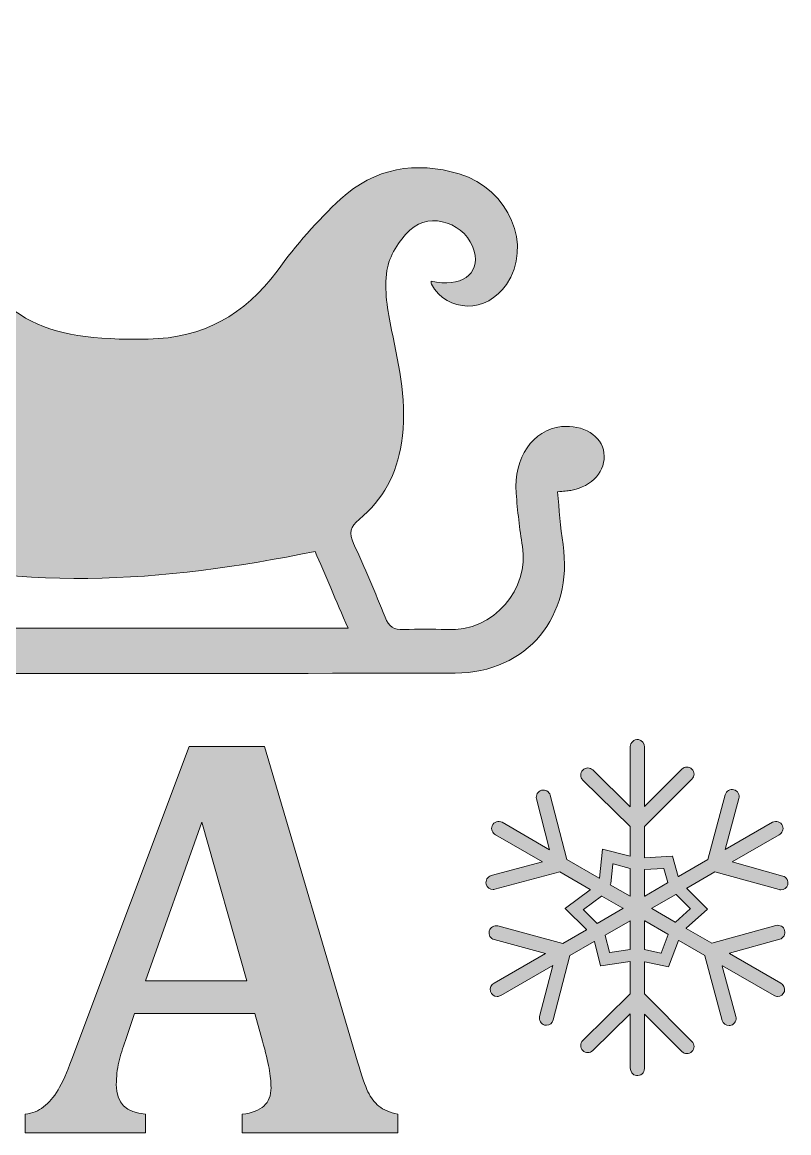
# Model space of a CAD drawing. Header units: inches. Extents: x 50 to 1029, y -849 to -231.
# Drawn here: x 823.3 to 1009.6, y -848 to -578 of the extents above; entities that cross this region are included whole.
import ezdxf

# ---------------------------------------------------------------- set-up
doc = ezdxf.new("R2010")
doc.units = ezdxf.units.IN
doc.header["$MEASUREMENT"] = 0
doc.layers.add('Layer 1', color=7, linetype='Continuous')

# ---------------------------------------------------------------- blocks, each defined once
blk = doc.blocks.new('block 18')
at = {"layer": 'Layer 1', "true_color": 0x680b10}
h = blk.add_hatch(color=246, dxfattribs=at)
h.dxf.hatch_style = 2
edge = h.paths.add_edge_path()
edge.add_spline(control_points=[(879.87, -819.05), (879.87, -819.05), (850.63, -819.05), (850.63, -819.05), (850.63, -819.05), (848.37, -825.56), (848.37, -825.56), (847.73, -827.39), (847.21, -829.15), (846.8, -830.87), (846.39, -832.58), (846.18, -834.39), (846.18, -836.31), (846.18, -840.78), (848.55, -843.18), (853.3, -843.5), (853.3, -843.5), (853.3, -848.02), (853.3, -848.02), (853.3, -848.02), (824.06, -848.02), (824.06, -848.02), (824.06, -848.02), (824.06, -843.5), (824.06, -843.5), (825.75, -843.32), (827.24, -842.72), (828.52, -841.72), (829.79, -840.72), (830.96, -839.35), (832.01, -837.61), (833.06, -835.88), (834.18, -833.39), (835.36, -830.15), (835.36, -830.15), (863.91, -754.08), (863.91, -754.08), (863.91, -754.08), (882.2, -754.08), (882.2, -754.08), (882.2, -754.08), (904.79, -830.76), (904.79, -830.76), (905.79, -834.19), (906.64, -836.62), (907.32, -838.06), (908.01, -839.49), (908.9, -840.66), (909.99, -841.55), (911.09, -842.44), (912.62, -843.09), (914.58, -843.5), (914.58, -843.5), (914.58, -848.02), (914.58, -848.02), (914.58, -848.02), (876.79, -848.02), (876.79, -848.02), (876.79, -848.02), (876.79, -843.5), (876.79, -843.5), (879.16, -843.22), (880.92, -842.56), (882.06, -841.51), (883.2, -840.46), (883.77, -838.98), (883.77, -837.06), (883.77, -835.65), (883.61, -834.07), (883.29, -832.34), (882.97, -830.6), (882.45, -828.41), (881.72, -825.77), (881.72, -825.77), (879.87, -819.05), (879.87, -819.05)], knot_values=[0, 0, 0, 0, 1, 1, 1, 2, 2, 2, 3, 3, 3, 4, 4, 4, 5, 5, 5, 6, 6, 6, 7, 7, 7, 8, 8, 8, 9, 9, 9, 10, 10, 10, 11, 11, 11, 12, 12, 12, 13, 13, 13, 14, 14, 14, 15, 15, 15, 16, 16, 16, 17, 17, 17, 18, 18, 18, 19, 19, 19, 20, 20, 20, 21, 21, 21, 22, 22, 22, 23, 23, 23, 24, 24, 24, 25, 25, 25, 25], degree=3, periodic=1)
h.paths.add_polyline_path([(853.23, -811.04), (877.88, -811.04), (866.93, -772.5)])
at = {"layer": 'Layer 1', "lineweight": 0}
blk.add_lwpolyline([(853.23, -811.04), (877.88, -811.04), (866.93, -772.5), (853.23, -811.04)], dxfattribs=at)
blk.add_open_spline([(879.87, -819.05), (879.87, -819.05), (850.63, -819.05), (850.63, -819.05), (850.63, -819.05), (848.37, -825.56), (848.37, -825.56), (847.73, -827.39), (847.21, -829.15), (846.8, -830.87), (846.39, -832.58), (846.18, -834.39), (846.18, -836.31), (846.18, -840.78), (848.55, -843.18), (853.3, -843.5), (853.3, -843.5), (853.3, -848.02), (853.3, -848.02), (853.3, -848.02), (824.06, -848.02), (824.06, -848.02), (824.06, -848.02), (824.06, -843.5), (824.06, -843.5), (825.75, -843.32), (827.24, -842.72), (828.52, -841.72), (829.79, -840.72), (830.96, -839.35), (832.01, -837.61), (833.06, -835.88), (834.18, -833.39), (835.36, -830.15), (835.36, -830.15), (863.91, -754.08), (863.91, -754.08), (863.91, -754.08), (882.2, -754.08), (882.2, -754.08), (882.2, -754.08), (904.79, -830.76), (904.79, -830.76), (905.79, -834.19), (906.64, -836.62), (907.32, -838.06), (908.01, -839.49), (908.9, -840.66), (909.99, -841.55), (911.09, -842.44), (912.62, -843.09), (914.58, -843.5), (914.58, -843.5), (914.58, -848.02), (914.58, -848.02), (914.58, -848.02), (876.79, -848.02), (876.79, -848.02), (876.79, -848.02), (876.79, -843.5), (876.79, -843.5), (879.16, -843.22), (880.92, -842.56), (882.06, -841.51), (883.2, -840.46), (883.77, -838.98), (883.77, -837.06), (883.77, -835.65), (883.61, -834.07), (883.29, -832.34), (882.97, -830.6), (882.45, -828.41), (881.72, -825.77), (881.72, -825.77), (879.87, -819.05), (879.87, -819.05)], degree=3, knots=[0, 0, 0, 0, 1, 1, 1, 2, 2, 2, 3, 3, 3, 4, 4, 4, 5, 5, 5, 6, 6, 6, 7, 7, 7, 8, 8, 8, 9, 9, 9, 10, 10, 10, 11, 11, 11, 12, 12, 12, 13, 13, 13, 14, 14, 14, 15, 15, 15, 16, 16, 16, 17, 17, 17, 18, 18, 18, 19, 19, 19, 20, 20, 20, 21, 21, 21, 22, 22, 22, 23, 23, 23, 24, 24, 24, 25, 25, 25, 25], dxfattribs=at)
blk = doc.blocks.new('block 23')
at = {"layer": 'Layer 1', "true_color": 0x680b10}
h = blk.add_hatch(color=246, dxfattribs=at)
h.dxf.hatch_style = 2
edge = h.paths.add_edge_path()
edge.add_spline(control_points=[(922.69, -640.91), (929.9, -642.59), (934.66, -639.31), (933.17, -633.68), (931.41, -627), (922.53, -623.78), (917.54, -628.52), (914.88, -631.05), (912.46, -634.84), (911.94, -638.36), (911.25, -643.05), (912.08, -648.12), (913.06, -652.86), (914.95, -661.95), (916.97, -670.95), (915.49, -680.34), (914.31, -687.8), (911.04, -694.1), (905.18, -698.86), (902.98, -700.65), (902.65, -702.2), (903.82, -704.73), (906.55, -710.64), (909.1, -716.64), (911.51, -722.68), (912.41, -724.91), (913.62, -725.8), (916.03, -725.67), (919.5, -725.48), (922.99, -725.52), (926.45, -725.68), (938.14, -726.2), (946.51, -715.68), (944.86, -705.43), (944.18, -701.15), (943.67, -696.82), (943.34, -692.5), (942.68, -683.86), (947.38, -677.06), (954.35, -676.32), (959.65, -675.75), (964.15, -678.53), (964.68, -682.7), (965.23, -687.05), (961.91, -690.84), (956.65, -691.83), (955.81, -691.99), (954.94, -692.01), (953.37, -692.17), (953.82, -696.46), (954.11, -700.73), (954.73, -704.94), (957.29, -722.36), (946.03, -736.2), (928.54, -736.24), (864.97, -736.39), (801.41, -736.31), (737.84, -736.31), (734.16, -736.3), (728.43, -731.99), (728.04, -728.53), (727.94, -727.69), (729.98, -725.84), (731.11, -725.77), (736.45, -725.48), (741.82, -725.63), (747.18, -725.64), (752.39, -725.64), (757.61, -725.82), (762.81, -725.55), (764.14, -725.48), (766.02, -724.25), (766.58, -723.05), (769.76, -716.24), (772.68, -709.3), (775.49, -702.33), (775.92, -701.27), (775.78, -699.27), (775.07, -698.59), (765.16, -689.21), (761.82, -677.01), (760.59, -664.14), (759.56, -653.36), (759.79, -642.46), (758.81, -631.67), (757.07, -612.39), (747.01, -598.58), (729.85, -589.82), (727.8, -588.77), (725.57, -587.98), (723.67, -586.7), (720.5, -584.55), (720.64, -582.05), (724.13, -580.57), (726.89, -579.41), (729.93, -578.33), (732.87, -578.28), (749.47, -577.98), (765.39, -581.01), (780.13, -589.04), (787.63, -593.13), (793.14, -599.18), (796.98, -606.68), (800.4, -613.37), (803.63, -620.18), (806.61, -627.08), (816.62, -650.16), (827.57, -655.55), (853.92, -655.03), (867.2, -654.78), (877.37, -649.2), (885.25, -638.48), (889.85, -632.22), (894.99, -626.2), (900.7, -620.95), (908.88, -613.43), (918.99, -611.68), (929.52, -614.88), (941.73, -618.6), (947.4, -632.41), (941.01, -641.75), (936.21, -648.76), (926.61, -648.73), (922.75, -641.69), (922.64, -641.48), (922.71, -641.17), (922.69, -640.91)], knot_values=[0, 0, 0, 0, 1, 1, 1, 2, 2, 2, 3, 3, 3, 4, 4, 4, 5, 5, 5, 6, 6, 6, 7, 7, 7, 8, 8, 8, 9, 9, 9, 10, 10, 10, 11, 11, 11, 12, 12, 12, 13, 13, 13, 14, 14, 14, 15, 15, 15, 16, 16, 16, 17, 17, 17, 18, 18, 18, 19, 19, 19, 20, 20, 20, 21, 21, 21, 22, 22, 22, 23, 23, 23, 24, 24, 24, 25, 25, 25, 26, 26, 26, 27, 27, 27, 28, 28, 28, 29, 29, 29, 30, 30, 30, 31, 31, 31, 32, 32, 32, 33, 33, 33, 34, 34, 34, 35, 35, 35, 36, 36, 36, 37, 37, 37, 38, 38, 38, 39, 39, 39, 40, 40, 40, 41, 41, 41, 42, 42, 42, 42], degree=3, periodic=1)
edge = h.paths.add_edge_path()
edge.add_spline(control_points=[(775.99, -725.35), (818.46, -725.35), (860.16, -725.35), (902.5, -725.35), (899.58, -718.55), (896.88, -712.24), (894.48, -706.65), (857.42, -714.27), (821.1, -716.81), (784.31, -705.84), (781.77, -711.8), (779.01, -718.27), (775.99, -725.35)], knot_values=[0, 0, 0, 0, 1, 1, 1, 2, 2, 2, 3, 3, 3, 4, 4, 4, 4], degree=3, periodic=1)
at = {"layer": 'Layer 1', "lineweight": 0}
for points, knots in [([(922.69, -640.91), (929.9, -642.59), (934.66, -639.31), (933.17, -633.68), (931.41, -627), (922.53, -623.78), (917.54, -628.52), (914.88, -631.05), (912.46, -634.84), (911.94, -638.36), (911.25, -643.05), (912.08, -648.12), (913.06, -652.86), (914.95, -661.95), (916.97, -670.95), (915.49, -680.34), (914.31, -687.8), (911.04, -694.1), (905.18, -698.86), (902.98, -700.65), (902.65, -702.2), (903.82, -704.73), (906.55, -710.64), (909.1, -716.64), (911.51, -722.68), (912.41, -724.91), (913.62, -725.8), (916.03, -725.67), (919.5, -725.48), (922.99, -725.52), (926.45, -725.68), (938.14, -726.2), (946.51, -715.68), (944.86, -705.43), (944.18, -701.15), (943.67, -696.82), (943.34, -692.5), (942.68, -683.86), (947.38, -677.06), (954.35, -676.32), (959.65, -675.75), (964.15, -678.53), (964.68, -682.7), (965.23, -687.05), (961.91, -690.84), (956.65, -691.83), (955.81, -691.99), (954.94, -692.01), (953.37, -692.17), (953.82, -696.46), (954.11, -700.73), (954.73, -704.94), (957.29, -722.36), (946.03, -736.2), (928.54, -736.24), (864.97, -736.39), (801.41, -736.31), (737.84, -736.31), (734.16, -736.3), (728.43, -731.99), (728.04, -728.53), (727.94, -727.69), (729.98, -725.84), (731.11, -725.77), (736.45, -725.48), (741.82, -725.63), (747.18, -725.64), (752.39, -725.64), (757.61, -725.82), (762.81, -725.55), (764.14, -725.48), (766.02, -724.25), (766.58, -723.05), (769.76, -716.24), (772.68, -709.3), (775.49, -702.33), (775.92, -701.27), (775.78, -699.27), (775.07, -698.59), (765.16, -689.21), (761.82, -677.01), (760.59, -664.14), (759.56, -653.36), (759.79, -642.46), (758.81, -631.67), (757.07, -612.39), (747.01, -598.58), (729.85, -589.82), (727.8, -588.77), (725.57, -587.98), (723.67, -586.7), (720.5, -584.55), (720.64, -582.05), (724.13, -580.57), (726.89, -579.41), (729.93, -578.33), (732.87, -578.28), (749.47, -577.98), (765.39, -581.01), (780.13, -589.04), (787.63, -593.13), (793.14, -599.18), (796.98, -606.68), (800.4, -613.37), (803.63, -620.18), (806.61, -627.08), (816.62, -650.16), (827.57, -655.55), (853.92, -655.03), (867.2, -654.78), (877.37, -649.2), (885.25, -638.48), (889.85, -632.22), (894.99, -626.2), (900.7, -620.95), (908.88, -613.43), (918.99, -611.68), (929.52, -614.88), (941.73, -618.6), (947.4, -632.41), (941.01, -641.75), (936.21, -648.76), (926.61, -648.73), (922.75, -641.69), (922.64, -641.48), (922.71, -641.17), (922.69, -640.91)], [0, 0, 0, 0, 1, 1, 1, 2, 2, 2, 3, 3, 3, 4, 4, 4, 5, 5, 5, 6, 6, 6, 7, 7, 7, 8, 8, 8, 9, 9, 9, 10, 10, 10, 11, 11, 11, 12, 12, 12, 13, 13, 13, 14, 14, 14, 15, 15, 15, 16, 16, 16, 17, 17, 17, 18, 18, 18, 19, 19, 19, 20, 20, 20, 21, 21, 21, 22, 22, 22, 23, 23, 23, 24, 24, 24, 25, 25, 25, 26, 26, 26, 27, 27, 27, 28, 28, 28, 29, 29, 29, 30, 30, 30, 31, 31, 31, 32, 32, 32, 33, 33, 33, 34, 34, 34, 35, 35, 35, 36, 36, 36, 37, 37, 37, 38, 38, 38, 39, 39, 39, 40, 40, 40, 41, 41, 41, 42, 42, 42, 42]), ([(775.99, -725.35), (818.46, -725.35), (860.16, -725.35), (902.5, -725.35), (899.58, -718.55), (896.88, -712.24), (894.48, -706.65), (857.42, -714.27), (821.1, -716.81), (784.31, -705.84), (781.77, -711.8), (779.01, -718.27), (775.99, -725.35)], [0, 0, 0, 0, 1, 1, 1, 2, 2, 2, 3, 3, 3, 4, 4, 4, 4])]:
    blk.add_open_spline(points, degree=3, knots=knots, dxfattribs=at)
blk = doc.blocks.new('block 22')
at = {"layer": 'Layer 1'}
blk.add_blockref('block 23', (0, 0), dxfattribs=at)
blk = doc.blocks.new('block 46')
at = {"layer": 'Layer 1', "true_color": 0x680b10}
h = blk.add_hatch(color=246, dxfattribs=at)
h.dxf.hatch_style = 2
edge = h.paths.add_edge_path()
edge.add_spline(control_points=[(1008.14, -785.59), (1008.14, -785.59), (995.83, -782.17), (995.83, -782.17), (995.83, -782.17), (1007.24, -775.58), (1007.24, -775.58), (1008.01, -775.14), (1008.43, -774.2), (1008.1, -773.38), (1007.69, -772.39), (1006.53, -772.02), (1005.64, -772.53), (1005.64, -772.53), (994.16, -779.16), (994.16, -779.16), (994.16, -779.16), (997.49, -766.73), (997.49, -766.73), (997.73, -765.81), (997.19, -764.87), (996.27, -764.62), (995.37, -764.38), (994.41, -764.92), (994.16, -765.84), (994.16, -765.84), (989.94, -781.6), (989.94, -781.6), (989.94, -781.6), (982.81, -785.72), (982.81, -785.72), (982.78, -785.73), (982.75, -785.72), (982.74, -785.69), (982.74, -785.69), (981.31, -780.75), (981.31, -780.75), (981.31, -780.73), (981.29, -780.71), (981.26, -780.72), (981.26, -780.72), (974.57, -781.15), (974.57, -781.15), (974.54, -781.15), (974.52, -781.13), (974.52, -781.1), (974.52, -781.1), (974.52, -773.55), (974.52, -773.55), (974.52, -773.55), (986.06, -762.02), (986.06, -762.02), (986.73, -761.34), (986.73, -760.26), (986.06, -759.58), (985.38, -758.91), (984.3, -758.91), (983.62, -759.58), (983.62, -759.58), (974.52, -768.69), (974.52, -768.69), (974.52, -768.69), (974.52, -754.26), (974.52, -754.26), (974.52, -753.38), (973.92, -752.55), (973.05, -752.43), (971.99, -752.28), (971.08, -753.1), (971.08, -754.13), (971.08, -754.13), (971.08, -768.74), (971.08, -768.74), (971.08, -768.74), (961.96, -759.79), (961.96, -759.79), (961.29, -759.12), (960.2, -759.13), (959.53, -759.81), (958.87, -760.49), (958.87, -761.58), (959.55, -762.24), (959.55, -762.24), (971.08, -773.56), (971.08, -773.56), (971.08, -773.56), (971.08, -780.71), (971.08, -780.71), (971.08, -780.74), (971.05, -780.76), (971.02, -780.75), (971.02, -780.75), (964.35, -779.03), (964.35, -779.03), (964.33, -779.02), (964.3, -779.04), (964.29, -779.07), (964.29, -779.07), (963.6, -786.11), (963.6, -786.11), (963.6, -786.14), (963.56, -786.16), (963.53, -786.14), (963.53, -786.14), (955.66, -781.6), (955.66, -781.6), (955.66, -781.6), (951.62, -765.96), (951.62, -765.96), (951.38, -765.04), (950.46, -764.48), (949.53, -764.73), (948.61, -764.96), (948.05, -765.9), (948.29, -766.82), (948.29, -766.82), (951.48, -779.19), (951.48, -779.19), (951.48, -779.19), (939.95, -772.53), (939.95, -772.53), (939.07, -772.03), (937.9, -772.39), (937.5, -773.38), (937.17, -774.2), (937.59, -775.14), (938.36, -775.59), (938.36, -775.59), (949.72, -782.14), (949.72, -782.14), (949.72, -782.14), (937.28, -785.48), (937.28, -785.48), (936.37, -785.72), (935.82, -786.67), (936.07, -787.58), (936.28, -788.35), (936.97, -788.86), (937.73, -788.86), (937.88, -788.86), (938.03, -788.84), (938.18, -788.8), (938.18, -788.8), (953.93, -784.58), (953.93, -784.58), (953.93, -784.58), (961.33, -788.85), (961.33, -788.85), (961.36, -788.87), (961.37, -788.91), (961.34, -788.93), (961.34, -788.93), (955.3, -793.39), (955.3, -793.39), (955.27, -793.41), (955.27, -793.44), (955.29, -793.47), (955.29, -793.47), (960.41, -798.58), (960.41, -798.58), (960.43, -798.6), (960.43, -798.64), (960.4, -798.65), (960.4, -798.65), (954.68, -801.96), (954.68, -801.96), (954.68, -801.96), (938.92, -797.73), (938.92, -797.73), (938, -797.49), (937.06, -798.03), (936.81, -798.95), (936.56, -799.87), (937.11, -800.81), (938.03, -801.06), (938.03, -801.06), (950.47, -804.39), (950.47, -804.39), (950.47, -804.39), (937.97, -811.61), (937.97, -811.61), (937.25, -812.02), (936.84, -812.86), (937.07, -813.65), (937.31, -814.43), (938.01, -814.88), (938.72, -814.88), (939.01, -814.88), (939.31, -814.8), (939.58, -814.65), (939.58, -814.65), (952.23, -807.34), (952.23, -807.34), (952.23, -807.34), (949.04, -819.71), (949.04, -819.71), (948.8, -820.64), (949.35, -821.57), (950.27, -821.81), (950.42, -821.85), (950.56, -821.86), (950.7, -821.86), (951.47, -821.86), (952.17, -821.35), (952.37, -820.57), (952.37, -820.57), (956.41, -804.93), (956.41, -804.93), (956.41, -804.93), (962.3, -801.53), (962.3, -801.53), (962.33, -801.51), (962.37, -801.53), (962.37, -801.56), (962.37, -801.56), (963.88, -807.36), (963.88, -807.36), (963.89, -807.39), (963.91, -807.4), (963.94, -807.4), (963.94, -807.4), (971.02, -806.34), (971.02, -806.34), (971.05, -806.34), (971.08, -806.36), (971.08, -806.39), (971.08, -806.39), (971.08, -814.26), (971.08, -814.26), (971.08, -814.26), (959.55, -825.58), (959.55, -825.58), (958.87, -826.25), (958.87, -827.34), (959.53, -828.02), (960.2, -828.7), (961.29, -828.7), (961.96, -828.04), (961.96, -828.04), (971.08, -819.09), (971.08, -819.09), (971.08, -819.09), (971.08, -832.27), (971.08, -832.27), (971.08, -833.15), (971.68, -833.98), (972.55, -834.1), (973.61, -834.25), (974.52, -833.43), (974.52, -832.4), (974.52, -832.4), (974.52, -819.14), (974.52, -819.14), (974.52, -819.14), (983.62, -828.24), (983.62, -828.24), (983.96, -828.58), (984.4, -828.75), (984.84, -828.75), (985.28, -828.75), (985.72, -828.58), (986.06, -828.24), (986.73, -827.57), (986.73, -826.48), (986.06, -825.81), (986.06, -825.81), (974.52, -814.27), (974.52, -814.27), (974.52, -814.27), (974.52, -806.47), (974.52, -806.47), (974.52, -806.44), (974.55, -806.41), (974.58, -806.42), (974.58, -806.42), (980.33, -807.7), (980.33, -807.7), (980.36, -807.7), (980.38, -807.69), (980.39, -807.67), (980.39, -807.67), (982.77, -801.29), (982.77, -801.29), (982.78, -801.26), (982.81, -801.25), (982.84, -801.26), (982.84, -801.26), (989.18, -804.93), (989.18, -804.93), (989.19, -804.93), (989.2, -804.94), (989.2, -804.96), (989.2, -804.96), (993.42, -820.7), (993.42, -820.7), (993.63, -821.47), (994.32, -821.97), (995.08, -821.97), (995.26, -821.97), (995.43, -821.95), (995.61, -821.89), (996.5, -821.61), (996.96, -820.62), (996.72, -819.72), (996.72, -819.72), (993.44, -807.48), (993.44, -807.48), (993.43, -807.44), (993.48, -807.41), (993.51, -807.43), (993.51, -807.43), (1006.02, -814.65), (1006.02, -814.65), (1006.29, -814.8), (1006.58, -814.88), (1006.88, -814.88), (1007.59, -814.88), (1008.29, -814.43), (1008.52, -813.65), (1008.76, -812.86), (1008.34, -812.02), (1007.63, -811.61), (1007.63, -811.61), (995.19, -804.42), (995.19, -804.42), (995.15, -804.4), (995.16, -804.34), (995.2, -804.33), (995.2, -804.33), (1007.4, -800.95), (1007.4, -800.95), (1008.31, -800.69), (1008.85, -799.74), (1008.59, -798.83), (1008.34, -797.91), (1007.42, -797.38), (1006.48, -797.63), (1006.48, -797.63), (990.93, -801.95), (990.93, -801.95), (990.92, -801.95), (990.9, -801.95), (990.89, -801.94), (990.89, -801.94), (984.68, -798.36), (984.68, -798.36), (984.66, -798.34), (984.65, -798.3), (984.68, -798.28), (984.68, -798.28), (989.84, -793.68), (989.84, -793.68), (989.86, -793.66), (989.86, -793.63), (989.84, -793.61), (989.84, -793.61), (984.82, -788.6), (984.82, -788.6), (984.8, -788.57), (984.8, -788.54), (984.83, -788.52), (984.83, -788.52), (991.66, -784.58), (991.66, -784.58), (991.66, -784.58), (1007.22, -788.9), (1007.22, -788.9), (1007.38, -788.95), (1007.53, -788.97), (1007.68, -788.97), (1008.44, -788.97), (1009.13, -788.47), (1009.34, -787.71), (1009.59, -786.79), (1009.06, -785.84), (1008.14, -785.59)], knot_values=[0, 0, 0, 0, 1, 1, 1, 2, 2, 2, 3, 3, 3, 4, 4, 4, 5, 5, 5, 6, 6, 6, 7, 7, 7, 8, 8, 8, 9, 9, 9, 10, 10, 10, 11, 11, 11, 12, 12, 12, 13, 13, 13, 14, 14, 14, 15, 15, 15, 16, 16, 16, 17, 17, 17, 18, 18, 18, 19, 19, 19, 20, 20, 20, 21, 21, 21, 22, 22, 22, 23, 23, 23, 24, 24, 24, 25, 25, 25, 26, 26, 26, 27, 27, 27, 28, 28, 28, 29, 29, 29, 30, 30, 30, 31, 31, 31, 32, 32, 32, 33, 33, 33, 34, 34, 34, 35, 35, 35, 36, 36, 36, 37, 37, 37, 38, 38, 38, 39, 39, 39, 40, 40, 40, 41, 41, 41, 42, 42, 42, 43, 43, 43, 44, 44, 44, 45, 45, 45, 46, 46, 46, 47, 47, 47, 48, 48, 48, 49, 49, 49, 50, 50, 50, 51, 51, 51, 52, 52, 52, 53, 53, 53, 54, 54, 54, 55, 55, 55, 56, 56, 56, 57, 57, 57, 58, 58, 58, 59, 59, 59, 60, 60, 60, 61, 61, 61, 62, 62, 62, 63, 63, 63, 64, 64, 64, 65, 65, 65, 66, 66, 66, 67, 67, 67, 68, 68, 68, 69, 69, 69, 70, 70, 70, 71, 71, 71, 72, 72, 72, 73, 73, 73, 74, 74, 74, 75, 75, 75, 76, 76, 76, 77, 77, 77, 78, 78, 78, 79, 79, 79, 80, 80, 80, 81, 81, 81, 82, 82, 82, 83, 83, 83, 84, 84, 84, 85, 85, 85, 86, 86, 86, 87, 87, 87, 88, 88, 88, 89, 89, 89, 90, 90, 90, 91, 91, 91, 92, 92, 92, 93, 93, 93, 94, 94, 94, 95, 95, 95, 96, 96, 96, 97, 97, 97, 98, 98, 98, 99, 99, 99, 100, 100, 100, 101, 101, 101, 102, 102, 102, 103, 103, 103, 104, 104, 104, 105, 105, 105, 106, 106, 106, 107, 107, 107, 108, 108, 108, 109, 109, 109, 110, 110, 110, 111, 111, 111, 112, 112, 112, 113, 113, 113, 114, 114, 114, 115, 115, 115, 116, 116, 116, 117, 117, 117, 118, 118, 118, 119, 119, 119, 120, 120, 120, 121, 121, 121, 122, 122, 122, 123, 123, 123, 124, 124, 124, 125, 125, 125, 125], degree=3, periodic=1)
edge = h.paths.add_edge_path()
edge.add_spline(control_points=[(974.56, -784.02), (974.56, -784.02), (979.15, -783.73), (979.15, -783.73), (979.17, -783.73), (979.19, -783.74), (979.2, -783.76), (979.2, -783.76), (980.18, -787.19), (980.18, -787.19), (980.19, -787.21), (980.18, -787.23), (980.16, -787.24), (980.16, -787.24), (974.59, -790.46), (974.59, -790.46), (974.56, -790.48), (974.52, -790.46), (974.52, -790.42), (974.52, -790.42), (974.52, -784.07), (974.52, -784.07), (974.52, -784.05), (974.54, -784.03), (974.56, -784.02)], knot_values=[0, 0, 0, 0, 1, 1, 1, 2, 2, 2, 3, 3, 3, 4, 4, 4, 5, 5, 5, 6, 6, 6, 7, 7, 7, 8, 8, 8, 8], degree=3, periodic=1)
edge = h.paths.add_edge_path()
edge.add_spline(control_points=[(966.36, -787.42), (966.36, -787.42), (966.82, -782.69), (966.82, -782.69), (966.83, -782.66), (966.85, -782.64), (966.88, -782.65), (966.88, -782.65), (971.04, -783.73), (971.04, -783.73), (971.06, -783.73), (971.08, -783.75), (971.08, -783.77), (971.08, -783.77), (971.08, -790.42), (971.08, -790.42), (971.08, -790.46), (971.04, -790.48), (971.01, -790.46), (971.01, -790.46), (966.2, -787.69), (966.2, -787.69), (966.2, -787.69), (966.36, -787.42), (966.36, -787.42)], knot_values=[0, 0, 0, 0, 1, 1, 1, 2, 2, 2, 3, 3, 3, 4, 4, 4, 5, 5, 5, 6, 6, 6, 7, 7, 7, 8, 8, 8, 8], degree=3, periodic=1)
edge = h.paths.add_edge_path()
edge.add_spline(control_points=[(963.06, -797.12), (963.04, -797.13), (963.02, -797.13), (963, -797.11), (963, -797.11), (959.68, -793.79), (959.68, -793.79), (959.66, -793.77), (959.66, -793.74), (959.69, -793.72), (959.69, -793.72), (964.08, -790.47), (964.08, -790.47), (964.1, -790.46), (964.12, -790.46), (964.14, -790.47), (964.14, -790.47), (969.29, -793.44), (969.29, -793.44), (969.32, -793.46), (969.32, -793.51), (969.29, -793.52), (969.29, -793.52), (963.06, -797.12), (963.06, -797.12)], knot_values=[0, 0, 0, 0, 1, 1, 1, 2, 2, 2, 3, 3, 3, 4, 4, 4, 5, 5, 5, 6, 6, 6, 7, 7, 7, 8, 8, 8, 8], degree=3, periodic=1)
edge = h.paths.add_edge_path()
edge.add_spline(control_points=[(971.04, -803.44), (971.04, -803.44), (966.07, -804.18), (966.07, -804.18), (966.04, -804.18), (966.02, -804.17), (966.01, -804.14), (966.01, -804.14), (964.95, -800.04), (964.95, -800.04), (964.94, -800.02), (964.95, -800), (964.97, -799.99), (964.97, -799.99), (971.01, -796.5), (971.01, -796.5), (971.04, -796.48), (971.08, -796.51), (971.08, -796.55), (971.08, -796.55), (971.08, -803.39), (971.08, -803.39), (971.08, -803.41), (971.06, -803.43), (971.04, -803.44)], knot_values=[0, 0, 0, 0, 1, 1, 1, 2, 2, 2, 3, 3, 3, 4, 4, 4, 5, 5, 5, 6, 6, 6, 7, 7, 7, 8, 8, 8, 8], degree=3, periodic=1)
edge = h.paths.add_edge_path()
edge.add_spline(control_points=[(978.57, -804.32), (978.56, -804.34), (978.54, -804.36), (978.52, -804.35), (978.52, -804.35), (974.56, -803.47), (974.56, -803.47), (974.53, -803.47), (974.52, -803.45), (974.52, -803.43), (974.52, -803.43), (974.52, -796.55), (974.52, -796.55), (974.52, -796.51), (974.56, -796.48), (974.59, -796.5), (974.59, -796.5), (980.23, -799.76), (980.23, -799.76), (980.25, -799.77), (980.26, -799.8), (980.25, -799.82), (980.25, -799.82), (978.57, -804.32), (978.57, -804.32)], knot_values=[0, 0, 0, 0, 1, 1, 1, 2, 2, 2, 3, 3, 3, 4, 4, 4, 5, 5, 5, 6, 6, 6, 7, 7, 7, 8, 8, 8, 8], degree=3, periodic=1)
edge = h.paths.add_edge_path()
edge.add_spline(control_points=[(985.66, -793.49), (985.68, -793.51), (985.68, -793.55), (985.65, -793.56), (985.65, -793.56), (982.03, -796.79), (982.03, -796.79), (982.02, -796.8), (982, -796.81), (981.98, -796.8), (981.98, -796.8), (976.31, -793.52), (976.31, -793.52), (976.28, -793.51), (976.28, -793.46), (976.31, -793.44), (976.31, -793.44), (982.17, -790.06), (982.17, -790.06), (982.19, -790.05), (982.21, -790.05), (982.23, -790.07), (982.23, -790.07), (985.66, -793.49), (985.66, -793.49)], knot_values=[0, 0, 0, 0, 1, 1, 1, 2, 2, 2, 3, 3, 3, 4, 4, 4, 5, 5, 5, 6, 6, 6, 7, 7, 7, 8, 8, 8, 8], degree=3, periodic=1)
at = {"layer": 'Layer 1', "lineweight": 0}
for points, knots in [([(1008.14, -785.59), (1008.14, -785.59), (995.83, -782.17), (995.83, -782.17), (995.83, -782.17), (1007.24, -775.58), (1007.24, -775.58), (1008.01, -775.14), (1008.43, -774.2), (1008.1, -773.38), (1007.69, -772.39), (1006.53, -772.02), (1005.64, -772.53), (1005.64, -772.53), (994.16, -779.16), (994.16, -779.16), (994.16, -779.16), (997.49, -766.73), (997.49, -766.73), (997.73, -765.81), (997.19, -764.87), (996.27, -764.62), (995.37, -764.38), (994.41, -764.92), (994.16, -765.84), (994.16, -765.84), (989.94, -781.6), (989.94, -781.6), (989.94, -781.6), (982.81, -785.72), (982.81, -785.72), (982.78, -785.73), (982.75, -785.72), (982.74, -785.69), (982.74, -785.69), (981.31, -780.75), (981.31, -780.75), (981.31, -780.73), (981.29, -780.71), (981.26, -780.72), (981.26, -780.72), (974.57, -781.15), (974.57, -781.15), (974.54, -781.15), (974.52, -781.13), (974.52, -781.1), (974.52, -781.1), (974.52, -773.55), (974.52, -773.55), (974.52, -773.55), (986.06, -762.02), (986.06, -762.02), (986.73, -761.34), (986.73, -760.26), (986.06, -759.58), (985.38, -758.91), (984.3, -758.91), (983.62, -759.58), (983.62, -759.58), (974.52, -768.69), (974.52, -768.69), (974.52, -768.69), (974.52, -754.26), (974.52, -754.26), (974.52, -753.38), (973.92, -752.55), (973.05, -752.43), (971.99, -752.28), (971.08, -753.1), (971.08, -754.13), (971.08, -754.13), (971.08, -768.74), (971.08, -768.74), (971.08, -768.74), (961.96, -759.79), (961.96, -759.79), (961.29, -759.12), (960.2, -759.13), (959.53, -759.81), (958.87, -760.49), (958.87, -761.58), (959.55, -762.24), (959.55, -762.24), (971.08, -773.56), (971.08, -773.56), (971.08, -773.56), (971.08, -780.71), (971.08, -780.71), (971.08, -780.74), (971.05, -780.76), (971.02, -780.75), (971.02, -780.75), (964.35, -779.03), (964.35, -779.03), (964.33, -779.02), (964.3, -779.04), (964.29, -779.07), (964.29, -779.07), (963.6, -786.11), (963.6, -786.11), (963.6, -786.14), (963.56, -786.16), (963.53, -786.14), (963.53, -786.14), (955.66, -781.6), (955.66, -781.6), (955.66, -781.6), (951.62, -765.96), (951.62, -765.96), (951.38, -765.04), (950.46, -764.48), (949.53, -764.73), (948.61, -764.96), (948.05, -765.9), (948.29, -766.82), (948.29, -766.82), (951.48, -779.19), (951.48, -779.19), (951.48, -779.19), (939.95, -772.53), (939.95, -772.53), (939.07, -772.03), (937.9, -772.39), (937.5, -773.38), (937.17, -774.2), (937.59, -775.14), (938.36, -775.59), (938.36, -775.59), (949.72, -782.14), (949.72, -782.14), (949.72, -782.14), (937.28, -785.48), (937.28, -785.48), (936.37, -785.72), (935.82, -786.67), (936.07, -787.58), (936.28, -788.35), (936.97, -788.86), (937.73, -788.86), (937.88, -788.86), (938.03, -788.84), (938.18, -788.8), (938.18, -788.8), (953.93, -784.58), (953.93, -784.58), (953.93, -784.58), (961.33, -788.85), (961.33, -788.85), (961.36, -788.87), (961.37, -788.91), (961.34, -788.93), (961.34, -788.93), (955.3, -793.39), (955.3, -793.39), (955.27, -793.41), (955.27, -793.44), (955.29, -793.47), (955.29, -793.47), (960.41, -798.58), (960.41, -798.58), (960.43, -798.6), (960.43, -798.64), (960.4, -798.65), (960.4, -798.65), (954.68, -801.96), (954.68, -801.96), (954.68, -801.96), (938.92, -797.73), (938.92, -797.73), (938, -797.49), (937.06, -798.03), (936.81, -798.95), (936.56, -799.87), (937.11, -800.81), (938.03, -801.06), (938.03, -801.06), (950.47, -804.39), (950.47, -804.39), (950.47, -804.39), (937.97, -811.61), (937.97, -811.61), (937.25, -812.02), (936.84, -812.86), (937.07, -813.65), (937.31, -814.43), (938.01, -814.88), (938.72, -814.88), (939.01, -814.88), (939.31, -814.8), (939.58, -814.65), (939.58, -814.65), (952.23, -807.34), (952.23, -807.34), (952.23, -807.34), (949.04, -819.71), (949.04, -819.71), (948.8, -820.64), (949.35, -821.57), (950.27, -821.81), (950.42, -821.85), (950.56, -821.86), (950.7, -821.86), (951.47, -821.86), (952.17, -821.35), (952.37, -820.57), (952.37, -820.57), (956.41, -804.93), (956.41, -804.93), (956.41, -804.93), (962.3, -801.53), (962.3, -801.53), (962.33, -801.51), (962.37, -801.53), (962.37, -801.56), (962.37, -801.56), (963.88, -807.36), (963.88, -807.36), (963.89, -807.39), (963.91, -807.4), (963.94, -807.4), (963.94, -807.4), (971.02, -806.34), (971.02, -806.34), (971.05, -806.34), (971.08, -806.36), (971.08, -806.39), (971.08, -806.39), (971.08, -814.26), (971.08, -814.26), (971.08, -814.26), (959.55, -825.58), (959.55, -825.58), (958.87, -826.25), (958.87, -827.34), (959.53, -828.02), (960.2, -828.7), (961.29, -828.7), (961.96, -828.04), (961.96, -828.04), (971.08, -819.09), (971.08, -819.09), (971.08, -819.09), (971.08, -832.27), (971.08, -832.27), (971.08, -833.15), (971.68, -833.98), (972.55, -834.1), (973.61, -834.25), (974.52, -833.43), (974.52, -832.4), (974.52, -832.4), (974.52, -819.14), (974.52, -819.14), (974.52, -819.14), (983.62, -828.24), (983.62, -828.24), (983.96, -828.58), (984.4, -828.75), (984.84, -828.75), (985.28, -828.75), (985.72, -828.58), (986.06, -828.24), (986.73, -827.57), (986.73, -826.48), (986.06, -825.81), (986.06, -825.81), (974.52, -814.27), (974.52, -814.27), (974.52, -814.27), (974.52, -806.47), (974.52, -806.47), (974.52, -806.44), (974.55, -806.41), (974.58, -806.42), (974.58, -806.42), (980.33, -807.7), (980.33, -807.7), (980.36, -807.7), (980.38, -807.69), (980.39, -807.67), (980.39, -807.67), (982.77, -801.29), (982.77, -801.29), (982.78, -801.26), (982.81, -801.25), (982.84, -801.26), (982.84, -801.26), (989.18, -804.93), (989.18, -804.93), (989.19, -804.93), (989.2, -804.94), (989.2, -804.96), (989.2, -804.96), (993.42, -820.7), (993.42, -820.7), (993.63, -821.47), (994.32, -821.97), (995.08, -821.97), (995.26, -821.97), (995.43, -821.95), (995.61, -821.89), (996.5, -821.61), (996.96, -820.62), (996.72, -819.72), (996.72, -819.72), (993.44, -807.48), (993.44, -807.48), (993.43, -807.44), (993.48, -807.41), (993.51, -807.43), (993.51, -807.43), (1006.02, -814.65), (1006.02, -814.65), (1006.29, -814.8), (1006.58, -814.88), (1006.88, -814.88), (1007.59, -814.88), (1008.29, -814.43), (1008.52, -813.65), (1008.76, -812.86), (1008.34, -812.02), (1007.63, -811.61), (1007.63, -811.61), (995.19, -804.42), (995.19, -804.42), (995.15, -804.4), (995.16, -804.34), (995.2, -804.33), (995.2, -804.33), (1007.4, -800.95), (1007.4, -800.95), (1008.31, -800.69), (1008.85, -799.74), (1008.59, -798.83), (1008.34, -797.91), (1007.42, -797.38), (1006.48, -797.63), (1006.48, -797.63), (990.93, -801.95), (990.93, -801.95), (990.92, -801.95), (990.9, -801.95), (990.89, -801.94), (990.89, -801.94), (984.68, -798.36), (984.68, -798.36), (984.66, -798.34), (984.65, -798.3), (984.68, -798.28), (984.68, -798.28), (989.84, -793.68), (989.84, -793.68), (989.86, -793.66), (989.86, -793.63), (989.84, -793.61), (989.84, -793.61), (984.82, -788.6), (984.82, -788.6), (984.8, -788.57), (984.8, -788.54), (984.83, -788.52), (984.83, -788.52), (991.66, -784.58), (991.66, -784.58), (991.66, -784.58), (1007.22, -788.9), (1007.22, -788.9), (1007.38, -788.95), (1007.53, -788.97), (1007.68, -788.97), (1008.44, -788.97), (1009.13, -788.47), (1009.34, -787.71), (1009.59, -786.79), (1009.06, -785.84), (1008.14, -785.59)], [0, 0, 0, 0, 1, 1, 1, 2, 2, 2, 3, 3, 3, 4, 4, 4, 5, 5, 5, 6, 6, 6, 7, 7, 7, 8, 8, 8, 9, 9, 9, 10, 10, 10, 11, 11, 11, 12, 12, 12, 13, 13, 13, 14, 14, 14, 15, 15, 15, 16, 16, 16, 17, 17, 17, 18, 18, 18, 19, 19, 19, 20, 20, 20, 21, 21, 21, 22, 22, 22, 23, 23, 23, 24, 24, 24, 25, 25, 25, 26, 26, 26, 27, 27, 27, 28, 28, 28, 29, 29, 29, 30, 30, 30, 31, 31, 31, 32, 32, 32, 33, 33, 33, 34, 34, 34, 35, 35, 35, 36, 36, 36, 37, 37, 37, 38, 38, 38, 39, 39, 39, 40, 40, 40, 41, 41, 41, 42, 42, 42, 43, 43, 43, 44, 44, 44, 45, 45, 45, 46, 46, 46, 47, 47, 47, 48, 48, 48, 49, 49, 49, 50, 50, 50, 51, 51, 51, 52, 52, 52, 53, 53, 53, 54, 54, 54, 55, 55, 55, 56, 56, 56, 57, 57, 57, 58, 58, 58, 59, 59, 59, 60, 60, 60, 61, 61, 61, 62, 62, 62, 63, 63, 63, 64, 64, 64, 65, 65, 65, 66, 66, 66, 67, 67, 67, 68, 68, 68, 69, 69, 69, 70, 70, 70, 71, 71, 71, 72, 72, 72, 73, 73, 73, 74, 74, 74, 75, 75, 75, 76, 76, 76, 77, 77, 77, 78, 78, 78, 79, 79, 79, 80, 80, 80, 81, 81, 81, 82, 82, 82, 83, 83, 83, 84, 84, 84, 85, 85, 85, 86, 86, 86, 87, 87, 87, 88, 88, 88, 89, 89, 89, 90, 90, 90, 91, 91, 91, 92, 92, 92, 93, 93, 93, 94, 94, 94, 95, 95, 95, 96, 96, 96, 97, 97, 97, 98, 98, 98, 99, 99, 99, 100, 100, 100, 101, 101, 101, 102, 102, 102, 103, 103, 103, 104, 104, 104, 105, 105, 105, 106, 106, 106, 107, 107, 107, 108, 108, 108, 109, 109, 109, 110, 110, 110, 111, 111, 111, 112, 112, 112, 113, 113, 113, 114, 114, 114, 115, 115, 115, 116, 116, 116, 117, 117, 117, 118, 118, 118, 119, 119, 119, 120, 120, 120, 121, 121, 121, 122, 122, 122, 123, 123, 123, 124, 124, 124, 125, 125, 125, 125]), ([(966.36, -787.42), (966.36, -787.42), (966.82, -782.69), (966.82, -782.69), (966.83, -782.66), (966.85, -782.64), (966.88, -782.65), (966.88, -782.65), (971.04, -783.73), (971.04, -783.73), (971.06, -783.73), (971.08, -783.75), (971.08, -783.77), (971.08, -783.77), (971.08, -790.42), (971.08, -790.42), (971.08, -790.46), (971.04, -790.48), (971.01, -790.46), (971.01, -790.46), (966.2, -787.69), (966.2, -787.69), (966.2, -787.69), (966.36, -787.42), (966.36, -787.42)], [0, 0, 0, 0, 1, 1, 1, 2, 2, 2, 3, 3, 3, 4, 4, 4, 5, 5, 5, 6, 6, 6, 7, 7, 7, 8, 8, 8, 8]), ([(974.56, -784.02), (974.56, -784.02), (979.15, -783.73), (979.15, -783.73), (979.17, -783.73), (979.19, -783.74), (979.2, -783.76), (979.2, -783.76), (980.18, -787.19), (980.18, -787.19), (980.19, -787.21), (980.18, -787.23), (980.16, -787.24), (980.16, -787.24), (974.59, -790.46), (974.59, -790.46), (974.56, -790.48), (974.52, -790.46), (974.52, -790.42), (974.52, -790.42), (974.52, -784.07), (974.52, -784.07), (974.52, -784.05), (974.54, -784.03), (974.56, -784.02)], [0, 0, 0, 0, 1, 1, 1, 2, 2, 2, 3, 3, 3, 4, 4, 4, 5, 5, 5, 6, 6, 6, 7, 7, 7, 8, 8, 8, 8]), ([(963.06, -797.12), (963.04, -797.13), (963.02, -797.13), (963, -797.11), (963, -797.11), (959.68, -793.79), (959.68, -793.79), (959.66, -793.77), (959.66, -793.74), (959.69, -793.72), (959.69, -793.72), (964.08, -790.47), (964.08, -790.47), (964.1, -790.46), (964.12, -790.46), (964.14, -790.47), (964.14, -790.47), (969.29, -793.44), (969.29, -793.44), (969.32, -793.46), (969.32, -793.51), (969.29, -793.52), (969.29, -793.52), (963.06, -797.12), (963.06, -797.12)], [0, 0, 0, 0, 1, 1, 1, 2, 2, 2, 3, 3, 3, 4, 4, 4, 5, 5, 5, 6, 6, 6, 7, 7, 7, 8, 8, 8, 8]), ([(985.66, -793.49), (985.68, -793.51), (985.68, -793.55), (985.65, -793.56), (985.65, -793.56), (982.03, -796.79), (982.03, -796.79), (982.02, -796.8), (982, -796.81), (981.98, -796.8), (981.98, -796.8), (976.31, -793.52), (976.31, -793.52), (976.28, -793.51), (976.28, -793.46), (976.31, -793.44), (976.31, -793.44), (982.17, -790.06), (982.17, -790.06), (982.19, -790.05), (982.21, -790.05), (982.23, -790.07), (982.23, -790.07), (985.66, -793.49), (985.66, -793.49)], [0, 0, 0, 0, 1, 1, 1, 2, 2, 2, 3, 3, 3, 4, 4, 4, 5, 5, 5, 6, 6, 6, 7, 7, 7, 8, 8, 8, 8]), ([(971.04, -803.44), (971.04, -803.44), (966.07, -804.18), (966.07, -804.18), (966.04, -804.18), (966.02, -804.17), (966.01, -804.14), (966.01, -804.14), (964.95, -800.04), (964.95, -800.04), (964.94, -800.02), (964.95, -800), (964.97, -799.99), (964.97, -799.99), (971.01, -796.5), (971.01, -796.5), (971.04, -796.48), (971.08, -796.51), (971.08, -796.55), (971.08, -796.55), (971.08, -803.39), (971.08, -803.39), (971.08, -803.41), (971.06, -803.43), (971.04, -803.44)], [0, 0, 0, 0, 1, 1, 1, 2, 2, 2, 3, 3, 3, 4, 4, 4, 5, 5, 5, 6, 6, 6, 7, 7, 7, 8, 8, 8, 8]), ([(978.57, -804.32), (978.56, -804.34), (978.54, -804.36), (978.52, -804.35), (978.52, -804.35), (974.56, -803.47), (974.56, -803.47), (974.53, -803.47), (974.52, -803.45), (974.52, -803.43), (974.52, -803.43), (974.52, -796.55), (974.52, -796.55), (974.52, -796.51), (974.56, -796.48), (974.59, -796.5), (974.59, -796.5), (980.23, -799.76), (980.23, -799.76), (980.25, -799.77), (980.26, -799.8), (980.25, -799.82), (980.25, -799.82), (978.57, -804.32), (978.57, -804.32)], [0, 0, 0, 0, 1, 1, 1, 2, 2, 2, 3, 3, 3, 4, 4, 4, 5, 5, 5, 6, 6, 6, 7, 7, 7, 8, 8, 8, 8])]:
    blk.add_open_spline(points, degree=3, knots=knots, dxfattribs=at)
blk = doc.blocks.new('block 2')
at = {"layer": 'Layer 1'}
for name in ['block 22', 'block 46', 'block 18']:
    blk.add_blockref(name, (0, 0), dxfattribs=at)

msp = doc.modelspace()

# ---------------------------------------------------------------- block references
at = {"layer": 'Layer 1'}
msp.add_blockref('block 2', (0, 0), dxfattribs=at)

doc.saveas('drawing.dxf')
